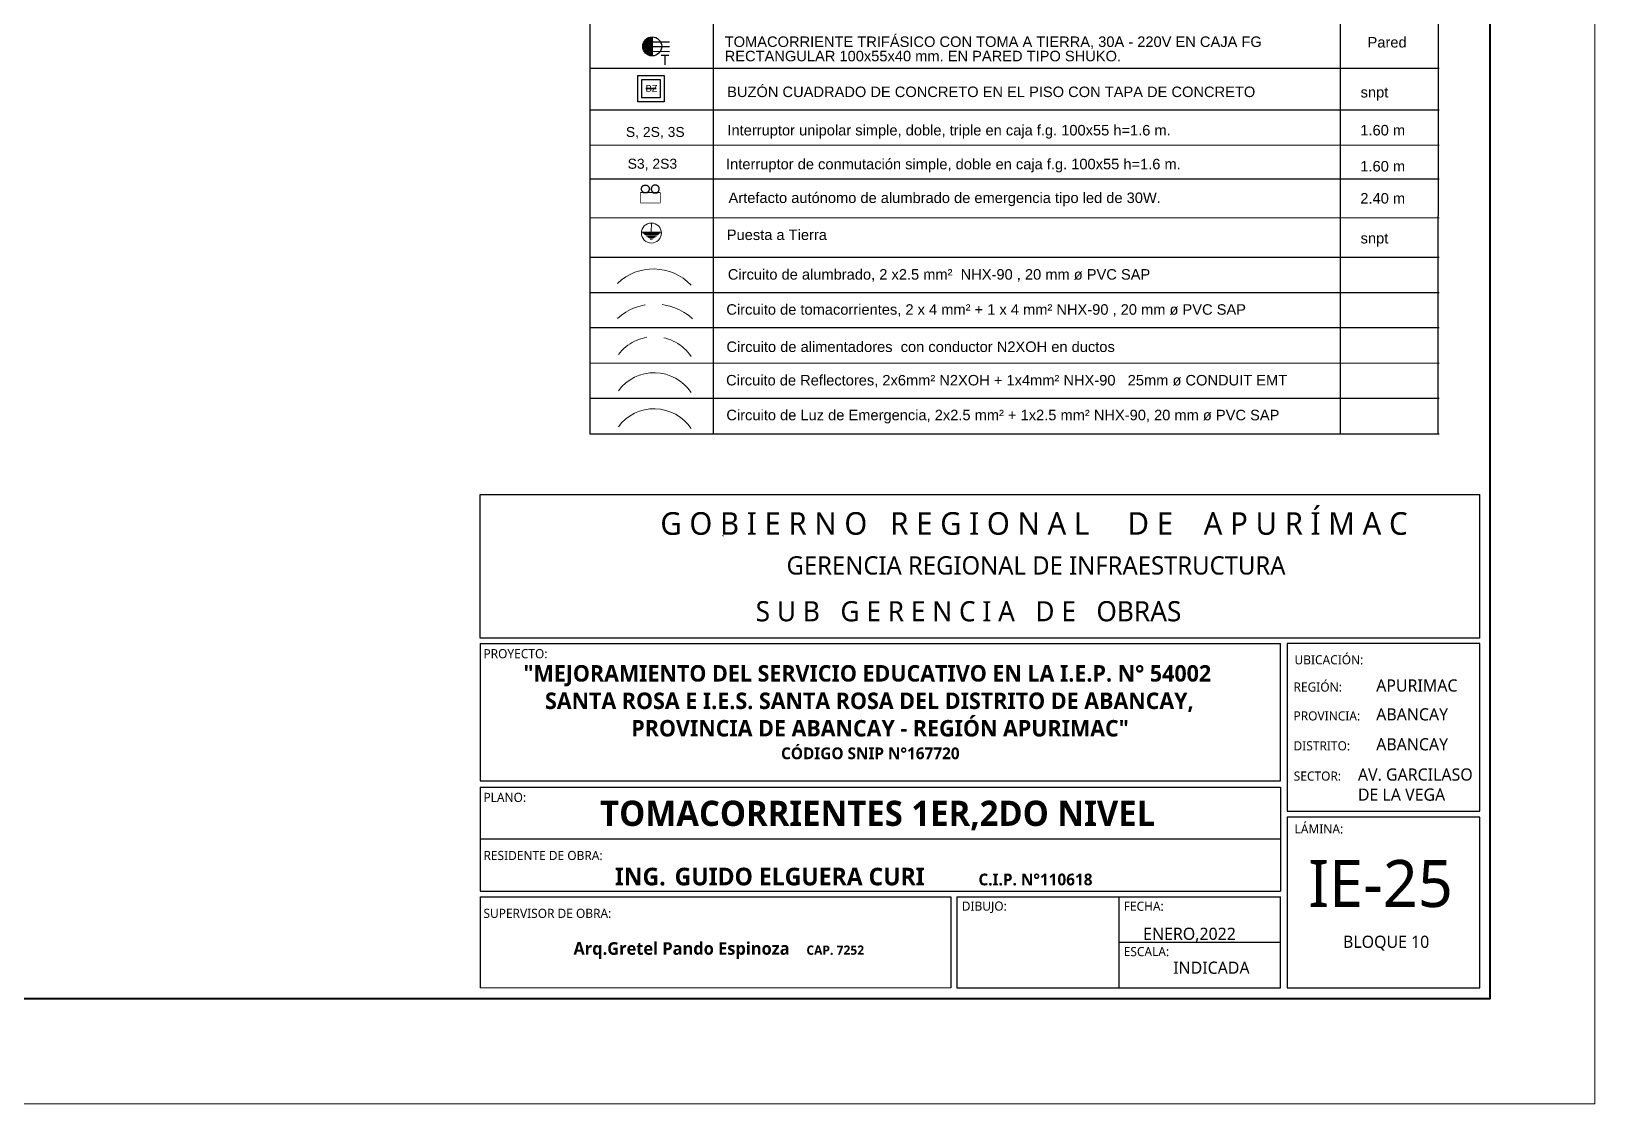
# Model space of a CAD drawing. Header units: metres. Extents: x -17 to 101, y 0 to 79.
# Drawn here: x 85.65 to 100.54, y 37.93 to 48.14 of the extents above; entities that cross this region are included whole.
import ezdxf
from ezdxf.enums import TextEntityAlignment as Align

# ---------------------------------------------------------------- set-up
doc = ezdxf.new("R2010")
doc.units = ezdxf.units.M
doc.set_wipeout_variables(frame=1)
for name, pattern in [('CONTINUA', [0]), ('DASHED2', [0.375, 0.25, -0.125]), ('HIDDEN2', [0.1875, 0.125, -0.0625])]:
    doc.linetypes.add(name, pattern=pattern)
for name, color, linetype, lineweight in [('ALUMBRADO', 1, 'Continuous', 30), ('ARQ', 252, 'Continuous', 0), ('Cotas varias El', 253, 'Continuous', 13), ('Emergencia', 20, 'Continuous', 25), ('IE_ALIMENTADORES', 5, 'Continuous', 30), ('LINEAS_IND.', 252, 'Continuous', 5), ('Membrete', 250, 'Continuous', 15), ('ROTULO', 253, 'Continuous', 0), ('TOMACORRIENTE', 5, 'HIDDEN2', 30)]:
    doc.layers.add(name, color=color, linetype=linetype, lineweight=lineweight)
doc.layers.add('IE-LEYENDA', color=142, linetype='Continuous')
doc.styles.add('Generales', font='trebuc.ttf', dxfattribs={"height": 0.1})
doc.styles.get("Standard").update_dxf_attribs({"font": 'arial.ttf'})
doc.styles.add('style1', font='arial.ttf', dxfattribs={"height": 0.35})

# ---------------------------------------------------------------- blocks, each defined once
blk = doc.blocks.new('Emergencia')
at = {"color": 1, "lineweight": 5}
blk.add_wipeout([(-0.077, -0.439), (-0.07, -0.435), (-0.064, -0.43), (-0.058, -0.425), (-0.052, -0.42), (-0.047, -0.413), (-0.042, -0.407), (-0.038, -0.4), (-0.034, -0.393), (-0.031, -0.386), (-0.029, -0.378), (-0.027, -0.37), (-0.026, -0.363), (-0.025, -0.355), (-0.025, -0.347), (-0.026, -0.339), (-0.027, -0.331), (-0.029, -0.323), (-0.031, -0.316), (-0.034, -0.308), (-0.038, -0.301), (-0.042, -0.294), (-0.047, -0.288), (-0.052, -0.282), (-0.058, -0.276), (-0.064, -0.271), (-0.07, -0.266), (-0.077, -0.262), (-0.084, -0.259), (-0.092, -0.256), (-0.099, -0.253), (-0.107, -0.251), (-0.115, -0.25), (-0.123, -0.249), (-0.131, -0.25), (-0.139, -0.25), (-0.146, -0.251), (-0.154, -0.253), (-0.162, -0.256), (-0.169, -0.259), (-0.176, -0.262), (-0.183, -0.267), (-0.189, -0.271), (-0.195, -0.276), (-0.201, -0.282), (-0.206, -0.288), (-0.211, -0.295), (-0.215, -0.301), (-0.219, -0.309), (-0.222, -0.316), (-0.224, -0.323), (-0.226, -0.331), (-0.227, -0.339), (-0.228, -0.347), (-0.228, -0.355), (-0.227, -0.363), (-0.226, -0.371), (-0.224, -0.379), (-0.222, -0.386), (-0.218, -0.393), (-0.215, -0.401), (-0.211, -0.407), (-0.206, -0.414), (-0.201, -0.42), (-0.195, -0.425), (-0.189, -0.431), (-0.183, -0.435), (-0.176, -0.439), (-0.169, -0.443), (-0.161, -0.446), (-0.154, -0.448), (-0.146, -0.45), (-0.138, -0.452), (-0.13, -0.452), (-0.122, -0.452), (-0.114, -0.452), (-0.107, -0.45), (-0.099, -0.448), (-0.091, -0.446), (-0.084, -0.443)], dxfattribs=at).dxf.layer = 'Emergencia'
at = {"layer": 'Emergencia', "color": 240, "true_color": 0xed1f24}
blk.add_lwpolyline([(-0.25, -0.25), (0.25, -0.25), (0.25, 0), (-0.25, 0)], close=True, dxfattribs=at)
at = {"color": 240, "lineweight": 5, "true_color": 0xed1f24}
blk.add_wipeout([(-0.25, -0.25), (0.25, -0.25), (0.25, 0), (-0.25, 0)], dxfattribs=at).dxf.layer = 'Emergencia'
at = {"layer": 'Emergencia', "color": 1}
blk.add_lwpolyline([(-0.077, -0.439), (-0.07, -0.435), (-0.064, -0.43), (-0.058, -0.425), (-0.052, -0.42), (-0.047, -0.413), (-0.042, -0.407), (-0.038, -0.4), (-0.034, -0.393), (-0.031, -0.386), (-0.029, -0.378), (-0.027, -0.37), (-0.026, -0.363), (-0.025, -0.355), (-0.025, -0.347), (-0.026, -0.339), (-0.027, -0.331), (-0.029, -0.323), (-0.031, -0.316), (-0.034, -0.308), (-0.038, -0.301), (-0.042, -0.294), (-0.047, -0.288), (-0.052, -0.282), (-0.058, -0.276), (-0.064, -0.271), (-0.07, -0.266), (-0.077, -0.262), (-0.084, -0.259), (-0.092, -0.256), (-0.099, -0.253), (-0.107, -0.251), (-0.115, -0.25), (-0.123, -0.249), (-0.131, -0.25), (-0.139, -0.25), (-0.146, -0.251), (-0.154, -0.253), (-0.162, -0.256), (-0.169, -0.259), (-0.176, -0.262), (-0.183, -0.267), (-0.189, -0.271), (-0.195, -0.276), (-0.201, -0.282), (-0.206, -0.288), (-0.211, -0.295), (-0.215, -0.301), (-0.219, -0.309), (-0.222, -0.316), (-0.224, -0.323), (-0.226, -0.331), (-0.227, -0.339), (-0.228, -0.347), (-0.228, -0.355), (-0.227, -0.363), (-0.226, -0.371), (-0.224, -0.379), (-0.222, -0.386), (-0.218, -0.393), (-0.215, -0.401), (-0.211, -0.407), (-0.206, -0.414), (-0.201, -0.42), (-0.195, -0.425), (-0.189, -0.431), (-0.183, -0.435), (-0.176, -0.439), (-0.169, -0.443), (-0.161, -0.446), (-0.154, -0.448), (-0.146, -0.45), (-0.138, -0.452), (-0.13, -0.452), (-0.122, -0.452), (-0.114, -0.452), (-0.107, -0.45), (-0.099, -0.448), (-0.091, -0.446), (-0.084, -0.443)], close=True, dxfattribs=at)
at = {"color": 1, "lineweight": 5}
blk.add_wipeout([(0.077, -0.439), (0.07, -0.435), (0.064, -0.43), (0.058, -0.425), (0.052, -0.42), (0.047, -0.413), (0.042, -0.407), (0.038, -0.4), (0.034, -0.393), (0.031, -0.386), (0.029, -0.378), (0.027, -0.37), (0.026, -0.363), (0.025, -0.355), (0.025, -0.347), (0.026, -0.339), (0.027, -0.331), (0.029, -0.323), (0.031, -0.316), (0.034, -0.308), (0.038, -0.301), (0.042, -0.294), (0.047, -0.288), (0.052, -0.282), (0.058, -0.276), (0.064, -0.271), (0.07, -0.266), (0.077, -0.262), (0.084, -0.259), (0.092, -0.256), (0.099, -0.253), (0.107, -0.251), (0.115, -0.25), (0.123, -0.249), (0.131, -0.25), (0.139, -0.25), (0.146, -0.251), (0.154, -0.253), (0.162, -0.256), (0.169, -0.259), (0.176, -0.262), (0.183, -0.267), (0.189, -0.271), (0.195, -0.276), (0.201, -0.282), (0.206, -0.288), (0.211, -0.295), (0.215, -0.301), (0.219, -0.309), (0.222, -0.316), (0.224, -0.323), (0.226, -0.331), (0.227, -0.339), (0.228, -0.347), (0.228, -0.355), (0.227, -0.363), (0.226, -0.371), (0.224, -0.379), (0.222, -0.386), (0.218, -0.393), (0.215, -0.401), (0.211, -0.407), (0.206, -0.414), (0.201, -0.42), (0.195, -0.425), (0.189, -0.431), (0.183, -0.435), (0.176, -0.439), (0.169, -0.443), (0.161, -0.446), (0.154, -0.448), (0.146, -0.45), (0.138, -0.452), (0.13, -0.452), (0.122, -0.452), (0.114, -0.452), (0.107, -0.45), (0.099, -0.448), (0.091, -0.446), (0.084, -0.443)], dxfattribs=at).dxf.layer = 'Emergencia'
at = {"layer": 'Emergencia', "color": 1}
blk.add_lwpolyline([(0.077, -0.439), (0.07, -0.435), (0.064, -0.43), (0.058, -0.425), (0.052, -0.42), (0.047, -0.413), (0.042, -0.407), (0.038, -0.4), (0.034, -0.393), (0.031, -0.386), (0.029, -0.378), (0.027, -0.37), (0.026, -0.363), (0.025, -0.355), (0.025, -0.347), (0.026, -0.339), (0.027, -0.331), (0.029, -0.323), (0.031, -0.316), (0.034, -0.308), (0.038, -0.301), (0.042, -0.294), (0.047, -0.288), (0.052, -0.282), (0.058, -0.276), (0.064, -0.271), (0.07, -0.266), (0.077, -0.262), (0.084, -0.259), (0.092, -0.256), (0.099, -0.253), (0.107, -0.251), (0.115, -0.25), (0.123, -0.249), (0.131, -0.25), (0.139, -0.25), (0.146, -0.251), (0.154, -0.253), (0.162, -0.256), (0.169, -0.259), (0.176, -0.262), (0.183, -0.267), (0.189, -0.271), (0.195, -0.276), (0.201, -0.282), (0.206, -0.288), (0.211, -0.295), (0.215, -0.301), (0.219, -0.309), (0.222, -0.316), (0.224, -0.323), (0.226, -0.331), (0.227, -0.339), (0.228, -0.347), (0.228, -0.355), (0.227, -0.363), (0.226, -0.371), (0.224, -0.379), (0.222, -0.386), (0.218, -0.393), (0.215, -0.401), (0.211, -0.407), (0.206, -0.414), (0.201, -0.42), (0.195, -0.425), (0.189, -0.431), (0.183, -0.435), (0.176, -0.439), (0.169, -0.443), (0.161, -0.446), (0.154, -0.448), (0.146, -0.45), (0.138, -0.452), (0.13, -0.452), (0.122, -0.452), (0.114, -0.452), (0.107, -0.45), (0.099, -0.448), (0.091, -0.446), (0.084, -0.443)], close=True, dxfattribs=at)
blk = doc.blocks.new('TOMACOR TRIFASICO')
at = {"layer": 'TOMACORRIENTE', "linetype": 'CONTINUA'}
h = blk.add_hatch(color=256, dxfattribs=at)
h.dxf.hatch_style = 1
edge = h.paths.add_edge_path()
edge.add_line((0, 0.169), (0, -0.169))
h.paths.add_polyline_path([(0, 0.169, 0.414214), (-0.169, 0, 0.414214), (0, -0.169)])
at = {"layer": 'TOMACORRIENTE', "color": 5, "linetype": 'CONTINUA'}
for p, q in [((-0.169, 0), (0.31, -0.001)), ((-0.148, 0.083), (0.31, 0.082)), ((-0.145, -0.087), (0.31, -0.088))]:
    blk.add_line(p, q, dxfattribs=at)
at = {"layer": 'TOMACORRIENTE', "linetype": 'CONTINUA'}
blk.add_lwpolyline([(0, 0.169), (0, -0.169)], dxfattribs=at)
blk.add_circle((0, 0), 0.169, dxfattribs=at)
at = {"layer": 'TOMACORRIENTE', "color": 5, "linetype": 'CONTINUA', "style": 'style1', "text_generation_flag": 4}
blk.add_text('T', height=0.183, rotation=179.8829, dxfattribs=at).set_placement((0.304, -0.332))
blk = doc.blocks.new('buzon')
at = {"layer": 'IE_ALIMENTADORES', "color": 32, "true_color": 0xcd6928}
for points in [[(-0.5, 0.5), (0.5, 0.5), (0.5, -0.5), (-0.5, -0.5)], [(-0.35, 0.35), (0.35, 0.35), (0.35, -0.35), (-0.35, -0.35)], [(-0.2, 0), (0.2, 0), (0.2, 0), (-0.2, 0)]]:
    blk.add_lwpolyline(points, close=True, dxfattribs=at)
at = {"layer": 'IE_ALIMENTADORES', "insert": (-0.2, 0.134), "char_height": 0.25, "attachment_point": 1}
blk.add_mtext_dynamic_manual_height_columns('BZ', width=1.91773, gutter_width=12.5, heights=[0], dxfattribs=at)
blk = doc.blocks.new('LYYYDD')
at = {"layer": 'IE-LEYENDA', "linetype": 'Continuous'}
for p, q in [((50.523, 52.331), (50.523, 42.125)), ((56.021, 42.125), (56.021, 51.964)), ((56.737, 42.125), (56.742, 51.964)), ((51.426, 50.41), (51.426, 42.125)), ((50.523, 44.802), (56.745, 44.802)), ((50.523, 44.497), (56.745, 44.497)), ((50.523, 44.24), (56.745, 44.239)), ((50.523, 43.993), (56.745, 43.993)), ((50.523, 43.708), (56.745, 43.707)), ((50.523, 43.419), (56.745, 43.418)), ((50.523, 43.16), (56.745, 43.16)), ((50.523, 42.903), (56.745, 42.903)), ((50.523, 42.644), (56.745, 42.643)), ((50.523, 42.385), (56.745, 42.385)), ((50.523, 42.125), (56.745, 42.125))]:
    blk.add_line(p, q, dxfattribs=at)
at = {"layer": 'ROTULO', "color": 7, "linetype": 'Continuous', "ltscale": 30}
blk.add_line((50.974, 43.668), (50.973, 43.605), dxfattribs=at)
at = {"layer": 'ROTULO', "color": 7, "linetype": 'Continuous'}
for p, q in [((50.902, 43.602), (51.047, 43.602)), ((50.911, 43.595), (51.038, 43.595)), ((50.92, 43.588), (51.029, 43.588)), ((50.929, 43.581), (51.02, 43.581)), ((50.938, 43.573), (51.011, 43.573)), ((50.947, 43.566), (51.002, 43.566)), ((50.956, 43.559), (50.993, 43.559)), ((50.965, 43.551), (50.983, 43.551))]:
    blk.add_line(p, q, dxfattribs=at)
at = {"layer": 'ROTULO', "color": 1}
blk.add_circle((50.974, 43.595), 0.0732, dxfattribs=at)
blk.add_arc((50.988, 42.95), 0.382, 43.6732, 133.5808, dxfattribs=at)
at = {"layer": 'ROTULO', "color": 5, "linetype": 'DASHED2'}
blk.add_arc((50.999, 42.667), 0.408, 47.4137, 132.1639, dxfattribs=at)
at = {"layer": 'ROTULO', "color": 4, "linetype": 'DASHED2'}
blk.add_arc((50.994, 42.509), 0.327, 33.8111, 143.2334, dxfattribs=at)
at = {"layer": 'ROTULO', "color": 4, "linetype": 'CONTINUA'}
blk.add_arc((50.994, 42.245), 0.327, 33.8111, 143.2334, dxfattribs=at)
at = {"layer": 'ROTULO', "color": 6, "linetype": 'CONTINUA'}
blk.add_arc((50.994, 41.981), 0.327, 33.8111, 143.2334, dxfattribs=at)
at = {"layer": 'IE_ALIMENTADORES', "xscale": 0.1920000000000001, "yscale": 0.1920000000000001, "zscale": 0.1920000000000001}
blk.add_blockref('buzon', (50.971, 44.653), dxfattribs=at)
at = {"layer": 'TOMACORRIENTE', "linetype": 'CONTINUA', "xscale": 0.41184, "yscale": 0.41184, "zscale": 0.41184}
blk.add_blockref('TOMACOR TRIFASICO', (50.98, 44.962), dxfattribs=at)
at = {"layer": 'IE-LEYENDA', "style": 'style1'}
for s, p in [('TOMACORRIENTE TRIFÁSICO CON TOMA A TIERRA, 30A - 220V EN CAJA FG ', (51.511, 44.958, 0)), ('Pared', (56.22, 44.954)), ('RECTANGULAR 100x55x40 mm. EN PARED TIPO SHUKO.', (51.511, 44.853, 0)), ('BUZÓN CUADRADO DE CONCRETO EN EL PISO CON TAPA DE CONCRETO', (51.529, 44.591)), ('snpt', (56.169, 44.588)), ('Interruptor unipolar simple, doble, triple en caja f.g. 100x55 h=1.6 m.', (51.531, 44.31)), ('1.60 m', (56.167, 44.31)), ('Interruptor de conmutación simple, doble en caja f.g. 100x55 h=1.6 m.', (51.521, 44.062)), ('1.60 m', (56.167, 44.046)), ('Artefacto autónomo de alumbrado de emergencia tipo led de 30W.', (51.539, 43.815)), ('2.40 m', (56.167, 43.811)), ('snpt', (56.169, 43.519)), ('Circuito de alumbrado, 2 x2.5 mm²  NHX-90 , 20 mm ø PVC SAP', (51.534, 43.254)), ('Circuito de tomacorrientes, 2 x 4 mm² + 1 x 4 mm² NHX-90 , 20 mm ø PVC SAP', (51.523, 42.997)), ('Circuito de alimentadores  con conductor N2XOH en ductos', (51.524, 42.724)), ('Circuito de Reflectores, 2x6mm² N2XOH + 1x4mm² NHX-90   25mm ø CONDUIT EMT', (51.521, 42.479)), ('Circuito de Luz de Emergencia, 2x2.5 mm² + 1x2.5 mm² NHX-90, 20 mm ø PVC SAP', (51.523, 42.224))]:
    blk.add_text(s, height=0.0768, rotation=359.9983, dxfattribs=at).set_placement(p)
blk.add_text('Puesta a Tierra', height=0.0768, rotation=359.9983, dxfattribs=at).set_placement((51.893, 43.544), align=Align.CENTER)
at = {"layer": 'ROTULO', "style": 'style1'}
for s, p in [('S, 2S, 3S', (50.787, 44.299)), ('S3, 2S3', (50.8, 44.066))]:
    blk.add_text(s, height=0.073, rotation=359.9983, dxfattribs=at).set_placement(p)
at = {"layer": 'ROTULO', "xscale": 0.2852197920000004, "yscale": 0.2852197920000004, "zscale": 0.2852197920000004, "rotation": 179.9518922148181}
blk.add_blockref('Emergencia', (50.966, 43.818), dxfattribs=at)

msp = doc.modelspace()

# ---------------------------------------------------------------- linework, layer by layer
at = {"layer": 'Cotas varias El'}
msp.add_lwpolyline([(50.439, 73.43), (100.539, 73.43), (100.539, 37.93), (50.439, 37.93), (50.439, 73.43)], dxfattribs=at)
at = {"layer": 'Cotas varias El', "lineweight": 40}
msp.add_lwpolyline([(51.439, 72.43), (99.539, 72.43), (99.539, 38.93), (51.439, 38.93)], close=True, dxfattribs=at)
at = {"layer": 'LINEAS_IND.', "color": 7, "ltscale": 0.5}
msp.add_line((92.233, 43.341, 0.571), (92.244, 43.335, 0.571), dxfattribs=at)
msp.add_line((92.233, 43.341, 0.571), (92.244, 43.335, 0.571), dxfattribs=at)
at = {"layer": 'Membrete', "color": 7, "lineweight": 30, "ltscale": 0.5}
for p, q in [((89.925, 42.362), (89.925, 43.731)), ((89.925, 43.731), (99.446, 43.731)), ((99.446, 42.362), (89.925, 42.362)), ((89.925, 42.312), (97.548, 42.312)), ((89.925, 42.312), (89.925, 41.003)), ((89.926, 41.003), (97.548, 41.003)), ((89.926, 40.944), (97.548, 40.944)), ((89.926, 40.944), (89.926, 39.955)), ((97.548, 40.944), (97.548, 39.955)), ((97.548, 40.449), (89.926, 40.449)), ((89.926, 39.955), (97.548, 39.955)), ((89.926, 39.899), (94.406, 39.899)), ((89.926, 39.899), (89.926, 39.033)), ((94.406, 39.899), (94.406, 39.033)), ((94.464, 39.899), (97.548, 39.899)), ((94.464, 39.899), (94.464, 39.033)), ((97.548, 39.466), (96.006, 39.466))]:
    msp.add_line(p, q, dxfattribs=at)
at = {"layer": 'Membrete', "color": 7, "lineweight": 20, "ltscale": 0.5}
msp.add_line((99.446, 43.731), (89.925, 43.731), dxfattribs=at)
msp.add_lwpolyline([(99.446, 42.362), (99.446, 43.731)], dxfattribs=at)
at = {"layer": 'Membrete', "color": 7, "lineweight": 30, "ltscale": 0.5}
for points in [[(99.446, 42.362), (99.446, 43.731)], [(97.548, 41.003), (97.548, 42.312)], [(94.464, 39.033), (97.548, 39.033), (97.548, 39.899)], [(96.006, 39.899), (96.006, 39.033)]]:
    msp.add_lwpolyline(points, dxfattribs=at)
for points in [[(99.446, 42.312), (97.611, 42.312), (97.611, 40.714), (99.446, 40.714)], [(99.446, 40.658), (97.611, 40.658), (97.611, 39.033), (99.446, 39.033)]]:
    msp.add_lwpolyline(points, close=True, dxfattribs=at)
at = {"layer": 'Membrete', "color": 7, "lineweight": 18, "ltscale": 0.5}
msp.add_lwpolyline([(89.926, 39.033), (94.406, 39.033)], dxfattribs=at)
msp.add_lwpolyline([(89.926, 39.033), (94.406, 39.033)], dxfattribs=at)

# ---------------------------------------------------------------- texts
at = {"layer": 'ARQ', "ltscale": 0.5, "insert": (90.814, 39.468), "char_height": 0.11921, "width": 4.28418, "attachment_point": 1, "style": 'Generales'}
msp.add_mtext('{\\fTrebuchet MS|b1|i0|c0|p34;\\H1.0054x;Arq.Gretel Pando Espinoza \\H0.73511x;    CAP. 7252}', dxfattribs=at)
at = {"layer": 'Membrete', "color": 7, "lineweight": 5, "style": 'Generales'}
for s, height, p in [('G O B I E R N O   R E G I O N A L     D E    A P U R Í M A C   ', 0.21504, (91.641, 43.347)), ('GERENCIA REGIONAL DE INFRAESTRUCTURA', 0.17436, (92.843, 42.968)), ('S U B   G E R E N C I A   D E   OBRAS', 0.19179, (92.549, 42.523))]:
    msp.add_text(s, height=height, dxfattribs=at).set_placement(p)
at = {"layer": 'Membrete', "color": 7, "ltscale": 0.5, "style": 'Generales'}
for s, height, p in [('PROYECTO:', 0.0872, (89.957, 42.171)), ('UBICACIÓN:', 0.0872, (97.68, 42.113)), ('REGIÓN:', 0.0872, (97.671, 41.854)), ('APURIMAC', 0.1162, (98.458, 41.854)), ('ABANCAY', 0.1162, (98.458, 41.579)), ('PROVINCIA:', 0.0872, (97.671, 41.579)), ('ABANCAY', 0.1162, (98.458, 41.294)), ('DISTRITO:', 0.0872, (97.671, 41.294)), ('SECTOR: ', 0.0872, (97.673, 41.006)), ('AV. GARCILASO  ', 0.11624, (98.284, 41.006)), ('PLANO:', 0.0872, (89.957, 40.803)), ('DE LA VEGA', 0.1162, (98.284, 40.815)), ('LÁMINA:', 0.0872, (97.681, 40.503)), ('RESIDENTE DE OBRA:', 0.08718, (89.957, 40.25)), ('IE-25', 0.448, (97.811, 39.803)), ('SUPERVISOR DE OBRA:', 0.08718, (89.957, 39.699)), ('DIBUJO:', 0.0872, (94.512, 39.768)), ('FECHA:', 0.0872, (96.054, 39.767)), ('ENERO,2022', 0.1162, (96.239, 39.49)), ('BLOQUE 10', 0.1162, (98.142, 39.414)), ('ESCALA:', 0.0872, (96.054, 39.335)), ('INDICADA', 0.1162, (96.525, 39.167))]:
    msp.add_text(s, height=height, dxfattribs=at).set_placement(p)
at = {"layer": 'Membrete', "color": 7, "ltscale": 0.5, "attachment_point": 1, "style": 'Generales'}
for s, insert, char_height, width in [('\\pi0.5376;{\\fTrebuchet MS|b1|i0|c0|p34;\\H0.6891x;"MEJORAMIENTO DEL SERVICIO EDUCATIVO EN LA I.E.P. N° 54002 \\P\\pi0.74287;SANTA ROSA E I.E.S. SANTA ROSA DEL DISTRITO DE ABANCAY, \\P\\pi1.5647;PROVINCIA DE ABANCAY - REGIÓN APURIMAC"\\H1.4512x;\\P\\pi2.9906;\\H0.49222x;CÓDIGO SNIP N°167720}', (89.8, 42.106), 0.227544, 7.67255), ('{\\fTrebuchet MS|b1|i0|c0|p34;TOMACORRIENTES 1ER,2DO NIVEL }', (91.068, 40.815), 0.24019, 7.41882), ('\\pi-0.47999,l0.66961,t0.66961;{\\fTrebuchet MS|b1|i0|c0|p34;\\H0.88598x;ING.^IGUIDO ELGUERA CURI         \\H0.66667x;C.I.P. N°110618}', (91.019, 40.177), 0.18962, 5.90179)]:
    msp.add_mtext(s, dxfattribs=dict(at, insert=insert, char_height=char_height, width=width))

# ---------------------------------------------------------------- next in the draw order: block references
at = {"layer": 'ALUMBRADO', "xscale": 1.3, "yscale": 1.3, "zscale": 1.3}
msp.add_blockref('LYYYDD', (25.29, -10.454), dxfattribs=at)

doc.saveas('drawing.dxf')
